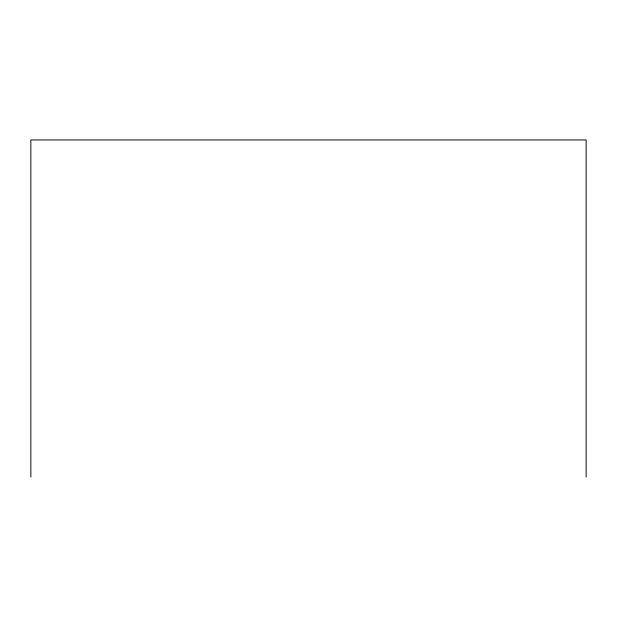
<?xml version="1.0" encoding="UTF-8"?>
<svg xmlns="http://www.w3.org/2000/svg" width="617" height="617" viewBox="0 0 617 617"><rect width="100%" height="100%" fill="white"/><g stroke="black" fill="none" stroke-linecap="round" stroke-linejoin="round"><path stroke-width="0.93" d="M586.15 477.049L586.15 139.951L30.85 139.951L30.85 477.049"/></g></svg>
